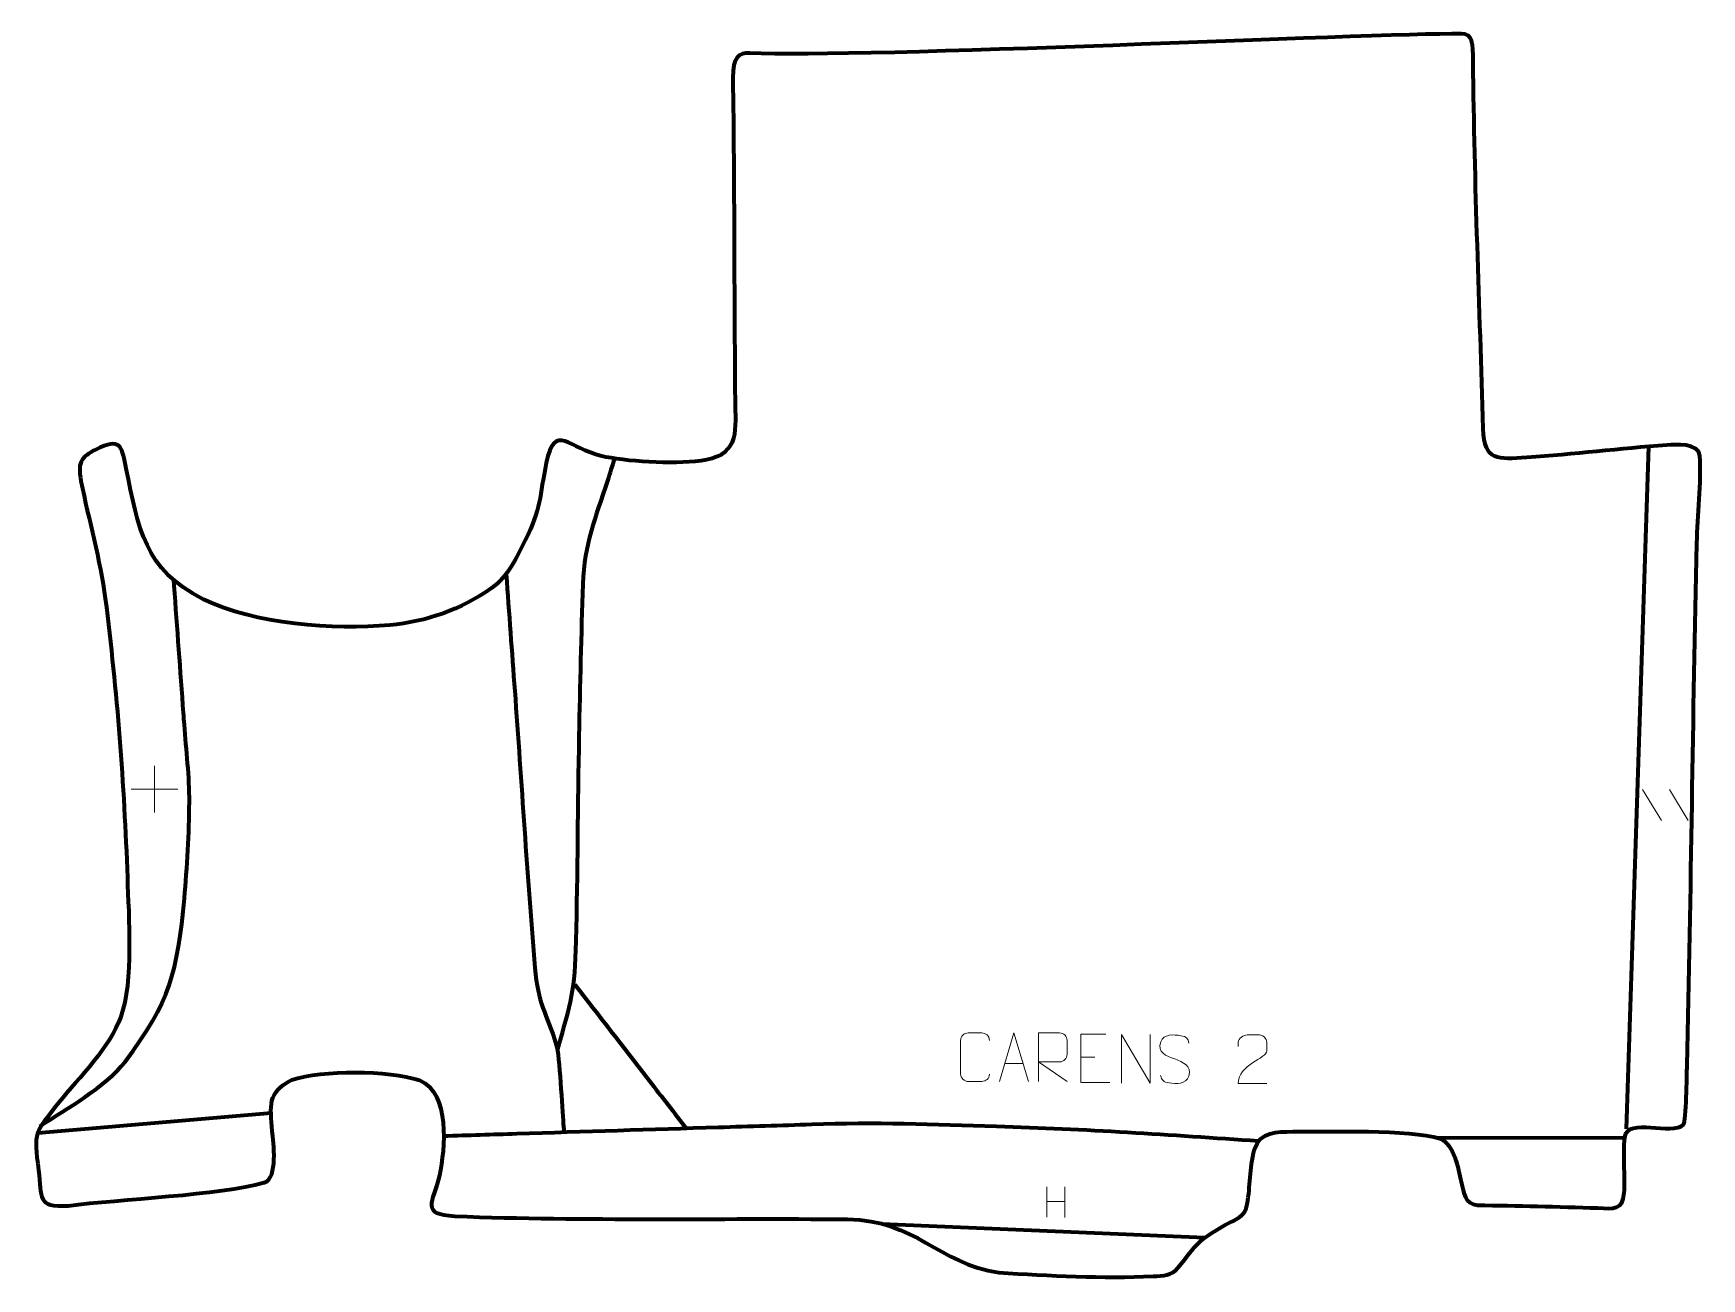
# Model space of a CAD drawing. Header units: millimetres. Extents: x -823 to 35, y 146 to 786.
import ezdxf

# ---------------------------------------------------------------- set-up
doc = ezdxf.new("R2010")
doc.units = ezdxf.units.MM
doc.header["$MEASUREMENT"] = 0
doc.layers.add('layer 1', color=7, linetype='Continuous', plot=False)
doc.layers.add('layer 2', color=7, linetype='Continuous')
doc.layers.add('layer 3', color=7, linetype='Continuous')

msp = doc.modelspace()

# ---------------------------------------------------------------- linework, layer by layer
at = {"layer": 'layer 1', "color": 250, "lineweight": 9}
for points in [[(-761.0438, 409.3335), (-761.0438, 409.3335), (-761.0438, 385.3556), (-761.0438, 385.3556)], [(-773.0327, 397.3445), (-773.0327, 397.3445), (-749.0548, 397.3445), (-749.0548, 397.3445)], [(4.2026, 397.2513), (4.2026, 397.2513), (13.8598, 381.205), (13.8598, 381.205)], [(18.0507, 397.2513), (18.0507, 397.2513), (27.7079, 381.205), (27.7079, 381.205)], [(-284.6609, 259.5767), (-284.6609, 259.5767), (-277.4928, 259.5767), (-277.4928, 259.5767)], [(-323.8284, 256.3494), (-323.8284, 256.3494), (-314.3327, 256.3494), (-314.3327, 256.3494)], [(-302.1269, 192.9228), (-302.1269, 192.9228), (-302.1269, 177.2629), (-302.1269, 177.2629)], [(-292.872, 192.9228), (-292.872, 192.9228), (-292.872, 177.1516), (-292.872, 177.1516)], [(-302.1146, 185.4132), (-302.1146, 185.4132), (-292.872, 185.4132), (-292.872, 185.4132)]]:
    msp.add_open_spline(points, degree=3, dxfattribs=at)
for points, knots in [([(-331.6575, 250.9177), (-331.7973, 248.5943), (-333.4745, 247.1147), (-335.6222, 247.1039), (-335.6222, 247.1039), (-337.9541, 247.1043), (-340.286, 247.1043), (-342.6175, 247.1039), (-342.6175, 247.1039), (-344.5425, 246.9985), (-346.5146, 248.883), (-346.5034, 250.9003), (-346.5034, 250.9003), (-346.503, 256.6704), (-346.503, 262.4401), (-346.5034, 268.2094), (-346.5034, 268.2094), (-346.4992, 270.3475), (-344.7525, 272.0667), (-342.6001, 272.0532), (-342.6001, 272.0532), (-340.2744, 272.0532), (-337.9483, 272.0532), (-335.6222, 272.0532), (-335.6222, 272.0532), (-333.6756, 272.0887), (-331.6842, 270.5972), (-331.6575, 268.1596)], [0, 0, 0, 0, 0.125, 0.125, 0.125, 0.125, 0.25, 0.25, 0.25, 0.25, 0.375, 0.375, 0.375, 0.375, 0.5, 0.5, 0.5, 0.5, 0.625, 0.625, 0.625, 0.625, 0.75, 0.75, 0.75, 0.75, 1, 1, 1, 1]), ([(-326.551, 247.1), (-326.551, 247.1), (-319.18, 272.0535), (-319.18, 272.0535), (-319.18, 272.0535), (-319.18, 272.0535), (-311.6101, 247.1), (-311.6101, 247.1)], [0, 0, 0, 0, 0.33333333, 0.33333333, 0.33333333, 0.33333333, 1, 1, 1, 1]), ([(-306.4125, 247.1), (-306.4125, 247.1), (-306.4125, 272.0535), (-306.4125, 272.0535), (-306.4125, 272.0535), (-302.8177, 272.0535), (-299.2222, 272.0535), (-295.627, 272.0535), (-295.627, 272.0535), (-293.3017, 272.0158), (-291.7444, 270.5258), (-291.7485, 268.1594), (-291.7485, 268.1594), (-291.7489, 266.1239), (-291.7489, 263.0645), (-291.7485, 261.0285), (-291.7485, 261.0285), (-291.755, 259.153), (-293.5673, 257.2112), (-295.5768, 257.1921), (-295.5768, 257.1921), (-295.5768, 257.1921), (-306.4125, 257.1921), (-306.4125, 257.1921), (-306.4125, 257.1921), (-306.4125, 257.1921), (-291.7578, 247.1), (-291.7578, 247.1)], [0, 0, 0, 0, 0.125, 0.125, 0.125, 0.125, 0.25, 0.25, 0.25, 0.25, 0.375, 0.375, 0.375, 0.375, 0.5, 0.5, 0.5, 0.5, 0.625, 0.625, 0.625, 0.625, 0.75, 0.75, 0.75, 0.75, 1, 1, 1, 1]), ([(-271.787, 271.4564), (-271.787, 271.4564), (-284.6609, 271.4564), (-284.6609, 271.4564), (-284.6609, 271.4564), (-284.6609, 271.4564), (-284.6609, 246.5028), (-284.6609, 246.5028), (-284.6609, 246.5028), (-284.6609, 246.5028), (-269.7951, 246.5028), (-269.7951, 246.5028)], [0, 0, 0, 0, 0.25, 0.25, 0.25, 0.25, 0.5, 0.5, 0.5, 0.5, 1, 1, 1, 1]), ([(-263.7272, 246.2388), (-263.7272, 246.2388), (-263.7272, 271.1923), (-263.7272, 271.1923), (-263.7272, 271.1923), (-263.7272, 271.1923), (-249.0724, 246.2388), (-249.0724, 246.2388), (-249.0724, 246.2388), (-249.0724, 246.2388), (-249.0724, 271.1923), (-249.0724, 271.1923)], [0, 0, 0, 0, 0.25, 0.25, 0.25, 0.25, 0.5, 0.5, 0.5, 0.5, 1, 1, 1, 1]), ([(-236.3998, 258.7155), (-240.6481, 260.1859), (-245.5562, 261.9817), (-243.5511, 267.502), (-243.5511, 267.502), (-242.0476, 271.6419), (-236.834, 271.2534), (-233.2304, 270.6523), (-233.2304, 270.6523), (-230.3698, 270.1751), (-229.5051, 268.9619), (-229.1945, 266.8778)], [0, 0, 0, 0, 0.25, 0.25, 0.25, 0.25, 0.5, 0.5, 0.5, 0.5, 1, 1, 1, 1]), ([(-189.0338, 246.0545), (-193.9482, 246.0548), (-198.8626, 246.0548), (-203.7767, 246.0545), (-203.7767, 246.0545), (-203.7767, 255.9868), (-189.1257, 258.628), (-189.0338, 262.9383), (-189.0338, 262.9383), (-189.0341, 264.3624), (-189.0341, 265.7861), (-189.0338, 267.2094), (-189.0338, 267.2094), (-189.0507, 269.2865), (-191.1735, 271.0113), (-192.8445, 271.0286), (-192.8445, 271.0286), (-194.9177, 271.0282), (-196.9906, 271.0282), (-199.063, 271.0286), (-199.063, 271.0286), (-200.8851, 271.0451), (-203.7098, 269.253), (-203.7767, 267.1594), (-203.7767, 267.1594), (-203.7767, 267.1594), (-203.7767, 265.1046), (-203.7767, 265.1046)], [0, 0, 0, 0, 0.125, 0.125, 0.125, 0.125, 0.25, 0.25, 0.25, 0.25, 0.375, 0.375, 0.375, 0.375, 0.5, 0.5, 0.5, 0.5, 0.625, 0.625, 0.625, 0.625, 0.75, 0.75, 0.75, 0.75, 1, 1, 1, 1]), ([(-236.3998, 258.7154), (-232.3812, 257.0687), (-227.3517, 255.1804), (-229.1857, 249.8201), (-229.1857, 249.8201), (-230.6455, 245.5537), (-235.5563, 245.8104), (-239.2824, 246.3651), (-239.2824, 246.3651), (-242.0324, 246.7749), (-243.2533, 247.9884), (-243.6313, 250.1006)], [0, 0, 0, 0, 0.25, 0.25, 0.25, 0.25, 0.5, 0.5, 0.5, 0.5, 1, 1, 1, 1])]:
    msp.add_open_spline(points, degree=3, knots=knots, dxfattribs=at)
at = {"layer": 'layer 2', "color": 142, "lineweight": 158}
for points, knots in [([(-553.6723, 263.8222), (-546.7938, 287.9237), (-544.7621, 293.6448), (-544.1806, 319.4235), (-544.1806, 319.4235), (-543.3894, 354.4991), (-543.2785, 389.5804), (-542.6121, 424.6575), (-542.6121, 424.6575), (-542.1099, 450.7121), (-541.4816, 476.7564), (-540.5906, 502.801), (-540.5906, 502.801), (-539.8437, 524.1759), (-534.2384, 536.2756), (-527.933, 555.9704), (-527.933, 555.9704), (-526.7264, 559.7752), (-525.5188, 563.5796), (-524.3106, 567.3839)], [0, 0, 0, 0, 0.16666667, 0.16666667, 0.16666667, 0.16666667, 0.33333333, 0.33333333, 0.33333333, 0.33333333, 0.5, 0.5, 0.5, 0.5, 0.66666667, 0.66666667, 0.66666667, 0.66666667, 1, 1, 1, 1]), ([(-580.1859, 507.9618), (-578.7252, 487.9859), (-577.2646, 468.01), (-575.8039, 448.0341), (-575.8039, 448.0341), (-572.3425, 400.6214), (-569.4238, 352.8712), (-565.4709, 305.5359), (-565.4709, 305.5359), (-563.9249, 287.0233), (-559.4976, 282.3429), (-554.4119, 265.9589), (-554.4119, 265.9589), (-552.7899, 260.5711), (-551.4082, 232.9915), (-550.8467, 225.3455), (-550.8467, 225.3455), (-550.8467, 225.3455), (-550.6294, 222.3858), (-550.6294, 222.3858), (-550.6294, 222.3858), (-550.6294, 222.3858), (-550.5207, 220.9059), (-550.5207, 220.9059)], [0, 0, 0, 0, 0.14285714, 0.14285714, 0.14285714, 0.14285714, 0.28571429, 0.28571429, 0.28571429, 0.28571429, 0.42857143, 0.42857143, 0.42857143, 0.42857143, 0.57142857, 0.57142857, 0.57142857, 0.57142857, 0.71428571, 0.71428571, 0.71428571, 0.71428571, 1, 1, 1, 1]), ([(-819.9764, 224.0689), (-806.416, 233.0756), (-785.8644, 244.5379), (-776.205, 257.2805), (-776.205, 257.2805), (-752.8844, 288.275), (-749.2657, 303.0324), (-745.6803, 341.4089), (-745.6803, 341.4089), (-744.2445, 356.7771), (-743.195, 375.1735), (-743.104, 390.6566), (-743.104, 390.6566), (-743.0265, 403.826), (-744.7119, 417.4278), (-745.6836, 430.5934), (-745.6836, 430.5934), (-745.8242, 432.5595), (-745.9656, 434.5254), (-746.1083, 436.4913), (-746.1083, 436.4913), (-747.7012, 458.3332), (-749.294, 480.175), (-750.8869, 502.0169), (-750.8869, 502.0169), (-750.8869, 502.0169), (-751.1041, 504.9953), (-751.1041, 504.9953)], [0, 0, 0, 0, 0.125, 0.125, 0.125, 0.125, 0.25, 0.25, 0.25, 0.25, 0.375, 0.375, 0.375, 0.375, 0.5, 0.5, 0.5, 0.5, 0.625, 0.625, 0.625, 0.625, 0.75, 0.75, 0.75, 0.75, 1, 1, 1, 1]), ([(-544.8086, 296.8952), (-532.4894, 280.9822), (-520.1702, 265.0692), (-507.8511, 249.1561), (-507.8511, 249.1561), (-501.3835, 240.8018), (-494.9159, 232.4474), (-488.4483, 224.0931), (-488.4483, 224.0931), (-488.4483, 224.0931), (-487.5244, 222.8996), (-487.5244, 222.8996)], [0, 0, 0, 0, 0.25, 0.25, 0.25, 0.25, 0.5, 0.5, 0.5, 0.5, 1, 1, 1, 1]), ([(-193.3618, 216.3725), (-238.6337, 219.6167), (-282.6345, 222.4925), (-328.0426, 223.9598), (-328.0426, 223.9598), (-359.7753, 224.9853), (-391.2221, 226.1207), (-422.9841, 224.9824), (-422.9841, 224.9824), (-438.9959, 224.3448), (-455.0176, 223.9252), (-471.0342, 223.4215), (-471.0342, 223.4215), (-505.5987, 222.3276), (-540.1631, 221.2338), (-574.7276, 220.1399), (-574.7276, 220.1399), (-587.251, 219.7436), (-599.7743, 219.3472), (-612.2977, 218.9509)], [0, 0, 0, 0, 0.16666667, 0.16666667, 0.16666667, 0.16666667, 0.33333333, 0.33333333, 0.33333333, 0.33333333, 0.5, 0.5, 0.5, 0.5, 0.66666667, 0.66666667, 0.66666667, 0.66666667, 1, 1, 1, 1])]:
    msp.add_open_spline(points, degree=3, knots=knots, dxfattribs=at)
for points in [[(7.2825, 573.5153), (7.2825, 573.5153), (-4.3318, 222.7476), (-4.3318, 222.7476)], [(-701.1057, 230.7473), (-701.1057, 230.7473), (-821.094, 220.5738), (-821.094, 220.5738)], [(-101.6584, 218.2162), (-101.6584, 218.2162), (-4.9227, 218.1757), (-4.9227, 218.1757)], [(-387.0199, 173.9704), (-387.0199, 173.9704), (-220.8711, 166.8242), (-220.8711, 166.8242)]]:
    msp.add_open_spline(points, degree=3, dxfattribs=at)
at = {"layer": 'layer 3', "color": 242, "lineweight": 158}
msp.add_open_spline([(-88.9544, 785.7508), (-83.015, 785.7211), (-83.0066, 780.7009), (-82.9126, 771.5411), (-82.9126, 771.5411), (-82.2664, 708.5969), (-79.6195, 645.7022), (-77.7089, 582.7901), (-77.7089, 582.7901), (-77.1875, 565.6228), (-70.2512, 567.018), (-55.2898, 567.9084), (-55.2898, 567.9084), (-31.2673, 569.5851), (-7.3499, 572.5591), (16.6247, 574.2253), (16.6247, 574.2253), (21.2353, 574.5457), (33.106, 575.7352), (33.6063, 568.7343), (33.6063, 568.7343), (34.5598, 555.391), (32.4791, 537.8886), (32.1321, 523.9503), (32.1321, 523.9503), (29.9828, 434.4142), (29.2509, 344.8519), (27.0703, 255.3152), (27.0703, 255.3152), (26.9423, 250.0732), (26.7594, 226.9984), (25.2822, 224.9324), (25.2822, 224.9324), (19.0898, 219.0039), (-3.5081, 229.1209), (-4.8853, 218.5137), (-4.8853, 218.5137), (-6.0395, 208.3315), (-4.649, 199.3772), (-5.2875, 189.7792), (-5.2875, 189.7792), (-5.8919, 180.6924), (-10.7745, 181.7691), (-18.8477, 182.0663), (-18.8477, 182.0663), (-39.3924, 182.7609), (-60.2277, 183.2636), (-80.7778, 183.5098), (-80.7778, 183.5098), (-87.4398, 184.4578), (-87.6596, 189.4648), (-89.1175, 195.5457), (-89.1175, 195.5457), (-90.8289, 202.6837), (-92.4609, 214.6013), (-100.0826, 217.7576), (-100.0826, 217.7576), (-115.6044, 222.7185), (-157.342, 221.2453), (-175.6849, 221.2983), (-175.6849, 221.2983), (-183.7931, 221.3152), (-192.7255, 221.5524), (-195.3353, 212.2158), (-195.3353, 212.2158), (-198.1203, 201.5946), (-197.4484, 193.975), (-199.0869, 183.9355), (-199.0869, 183.9355), (-200.1532, 177.4016), (-205.0098, 176.3063), (-210.4871, 173.3542), (-210.4871, 173.3542), (-225.1955, 164.9119), (-224.6217, 163.8874), (-234.736, 151.2439), (-234.736, 151.2439), (-238.1234, 147.0094), (-242.2121, 147.3095), (-247.5567, 146.9768), (-247.5567, 146.9768), (-273.3067, 145.736), (-301.0799, 147.3247), (-326.8876, 148.8299), (-326.8876, 148.8299), (-357.95, 153.5062), (-369.7856, 175.8934), (-404.6001, 176.2872), (-404.6001, 176.2872), (-472.145, 176.8231), (-538.7341, 175.4013), (-606.539, 177.8123), (-606.539, 177.8123), (-624.7607, 179.1637), (-617.9203, 184.4405), (-614.5366, 198.8438), (-614.5366, 198.8438), (-611.6611, 212.4703), (-608.7963, 241.1416), (-624.8062, 247.7637), (-624.8062, 247.7637), (-640.7301, 252.9582), (-674.7111, 253.1092), (-690.4515, 247.952), (-690.4515, 247.952), (-703.4635, 241.2653), (-701.3137, 234.6039), (-700.4582, 221.6023), (-700.4582, 221.6023), (-700.0548, 215.4705), (-697.222, 197.7314), (-704.5733, 195.0955), (-704.5733, 195.0955), (-727.5649, 188.7397), (-778.6788, 186.6402), (-805.5141, 183.2181), (-805.5141, 183.2181), (-821.8148, 182.0953), (-818.7648, 187.4128), (-820.6584, 201.5145), (-820.6584, 201.5145), (-823.3355, 221.4507), (-822.86, 220.1521), (-810.1694, 236.3032), (-810.1694, 236.3032), (-799.8427, 248.9511), (-783.7802, 265.0379), (-778.373, 280.2672), (-778.373, 280.2672), (-771.8842, 298.5428), (-774.3136, 331.7519), (-774.9974, 351.9775), (-774.9974, 351.9775), (-776.6939, 399.7797), (-780.2963, 447.9119), (-786.3607, 495.3622), (-786.3607, 495.3622), (-788.8989, 515.222), (-794.8969, 535.9062), (-798.8408, 555.7115), (-798.8408, 555.7115), (-800.9374, 566.3752), (-798.4537, 568.5396), (-788.9057, 573.0762), (-788.9057, 573.0762), (-777.6311, 577.9285), (-777.878, 572.5131), (-775.6301, 562.3189), (-775.6301, 562.3189), (-769.1999, 531.7576), (-766.6913, 510.3127), (-735.7855, 494.9702), (-735.7855, 494.9702), (-709.9397, 482.1397), (-668.6387, 479.0839), (-640.101, 481.7266), (-640.101, 481.7266), (-621.0682, 483.4886), (-603.4229, 489.7824), (-587.7004, 500.7001), (-587.7004, 500.7001), (-579.2274, 506.7004), (-574.8965, 516.4268), (-570.3899, 525.426), (-570.3899, 525.426), (-562.185, 541.7071), (-563.1079, 547.9295), (-559.6152, 565.1103), (-559.6152, 565.1103), (-555.2817, 586.427), (-547.756, 572.3973), (-531.0316, 568.642), (-531.0316, 568.642), (-531.0316, 568.642), (-528.9275, 568.1696), (-528.9275, 568.1696), (-528.9275, 568.1696), (-514.9295, 565.4534), (-491.3021, 564.2254), (-477.2657, 566.701), (-477.2657, 566.701), (-459.9862, 570.0104), (-462.3047, 582.8813), (-462.4875, 597.5097), (-462.4875, 597.5097), (-463.006, 652.7466), (-462.8516, 707.808), (-463.6316, 763.1374), (-463.6316, 763.1374), (-463.7813, 773.7624), (-460.4396, 776.1427), (-454.9189, 775.8615), (-454.9189, 775.8615), (-398.2718, 772.9759), (-135.5803, 785.9838), (-88.9544, 785.7508)], degree=3, knots=[0, 0, 0, 0, 0.02, 0.02, 0.02, 0.02, 0.04, 0.04, 0.04, 0.04, 0.06, 0.06, 0.06, 0.06, 0.08, 0.08, 0.08, 0.08, 0.1, 0.1, 0.1, 0.1, 0.12, 0.12, 0.12, 0.12, 0.14, 0.14, 0.14, 0.14, 0.16, 0.16, 0.16, 0.16, 0.18, 0.18, 0.18, 0.18, 0.2, 0.2, 0.2, 0.2, 0.22, 0.22, 0.22, 0.22, 0.24, 0.24, 0.24, 0.24, 0.26, 0.26, 0.26, 0.26, 0.28, 0.28, 0.28, 0.28, 0.3, 0.3, 0.3, 0.3, 0.32, 0.32, 0.32, 0.32, 0.34, 0.34, 0.34, 0.34, 0.36, 0.36, 0.36, 0.36, 0.38, 0.38, 0.38, 0.38, 0.4, 0.4, 0.4, 0.4, 0.42, 0.42, 0.42, 0.42, 0.44, 0.44, 0.44, 0.44, 0.46, 0.46, 0.46, 0.46, 0.48, 0.48, 0.48, 0.48, 0.5, 0.5, 0.5, 0.5, 0.52, 0.52, 0.52, 0.52, 0.54, 0.54, 0.54, 0.54, 0.56, 0.56, 0.56, 0.56, 0.58, 0.58, 0.58, 0.58, 0.6, 0.6, 0.6, 0.6, 0.62, 0.62, 0.62, 0.62, 0.64, 0.64, 0.64, 0.64, 0.66, 0.66, 0.66, 0.66, 0.68, 0.68, 0.68, 0.68, 0.7, 0.7, 0.7, 0.7, 0.72, 0.72, 0.72, 0.72, 0.74, 0.74, 0.74, 0.74, 0.76, 0.76, 0.76, 0.76, 0.78, 0.78, 0.78, 0.78, 0.8, 0.8, 0.8, 0.8, 0.82, 0.82, 0.82, 0.82, 0.84, 0.84, 0.84, 0.84, 0.86, 0.86, 0.86, 0.86, 0.88, 0.88, 0.88, 0.88, 0.9, 0.9, 0.9, 0.9, 0.92, 0.92, 0.92, 0.92, 0.94, 0.94, 0.94, 0.94, 0.96, 0.96, 0.96, 0.96, 1, 1, 1, 1], dxfattribs=at)

doc.saveas('drawing.dxf')
